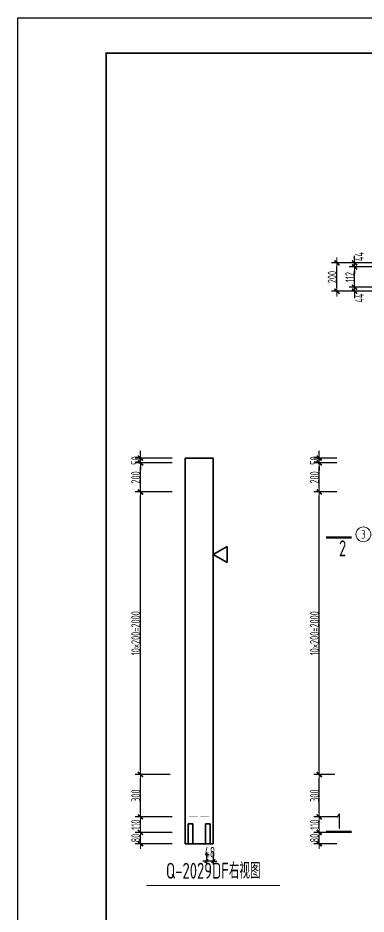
# Model space of a CAD drawing. Extents: x -85320 to 1679916, y -1321939 to 627.
# Drawn here: x 1201740 to 1211594, y -1170247 to -1144872 of the extents above; entities that cross this region are included whole.
import ezdxf
from ezdxf.enums import TextEntityAlignment as Align

# ---------------------------------------------------------------- set-up
doc = ezdxf.new("R2010")
doc.units = 0
doc.header["$LTSCALE"] = 1000
for name, color, linetype in [('BORDER', 7, 'Continuous'), ('图名', 85, 'Continuous'), ('手孔标注', 3, 'Continuous'), ('打印线框', 7, 'Continuous'), ('拉模', 7, 'Continuous'), ('砼墙', 3, 'Continuous')]:
    doc.layers.add(name, color=color, linetype=linetype)
for name, color, linetype, lineweight in [('直线', 7, 'Continuous', 18), ('预制墙图名', 7, 'Continuous', 18), ('预制墙墙身水平筋', 130, 'Continuous', 18), ('预制墙墙身纵向受力筋', 1, 'Continuous', 18), ('预制墙详图标注', 3, 'Continuous', 18), ('预制墙详图轮廓', 3, 'Continuous', 35)]:
    doc.layers.add(name, color=color, linetype=linetype, lineweight=lineweight)
doc.styles.add('TSSD_Dimension', font='tssdeng.shx', dxfattribs={"width": 0.7, "bigfont": 'hztxt.shx'})
doc.styles.add('样式 1', font='yjkeng.shx', dxfattribs={"width": 0.7, "bigfont": 'yjkchn.shx'})
doc.styles.add('样式 2', font='yjkeng.shx', dxfattribs={"width": 0.7, "bigfont": 'yjkchn.shx'})
doc.dimstyles.new('标注', dxfattribs={"dimtxt": 300, "dimasz": 100, "dimexe": 100, "dimexo": 250, "dimgap": 100, "dimtad": 1, "dimdec": 0, "dimlfac": 0.25, "dimzin": 0, "dimdsep": 46, "dimtxsty": 'TSSD_Dimension', "dimblk": 'ARCHTICK', "dimcen": 0, "dimdle": 100, "dimclrt": 7, "dimadec": 0, "dimazin": 0, "dimtfac": 1, "dimtdec": 0, "dimtix": 1, "dimtmove": 2, "dimatfit": 3, "dimfxl": 1, "dimtolj": 1, "dimtzin": 0, "dimarcsym": 0})
doc.dimstyles.new('盈建科结构', dxfattribs={"dimscale": 100, "dimtxt": 2.5, "dimasz": 1, "dimexe": 1.5, "dimexo": 0.625, "dimgap": 0.1, "dimtad": 1, "dimdec": 0, "dimrnd": 1, "dimzin": 0, "dimdsep": 46, "dimtxsty": '样式 1', "dimblk": '_yjkbk', "dimblk1": 'ARCHTICK', "dimblk2": 'ARCHTICK', "dimcen": 0.09, "dimadec": 0, "dimazin": 0, "dimtfac": 1, "dimtdec": 4, "dimtix": 1, "dimtmove": 2, "dimatfit": 3, "dimfxl": 1, "dimtolj": 1, "dimtzin": 0, "dimarcsym": 0})

# ---------------------------------------------------------------- blocks, each defined once
blk = doc.blocks.new('_yjkbk')
blk.add_line((-1, 0), (1.5, 0))
blk.add_lwpolyline([(-0.7, -0.7, 0.5, 0.5, 0), (0.7, 0.7, 0.5, 0.5, 0)], format="xyseb")
blk = doc.blocks.new('*D4650')
at = {"layer": 'Defpoints', "color": 0, "transparency": 16777216}
for p in [(1210269, -1167934), (1210769, -1167934), (1210769, -1168254)]:
    blk.add_point(p, dxfattribs=at)
at = {"layer": '预制墙详图标注', "color": 0, "lineweight": -2, "transparency": 16777216}
for p, q in [((1210769, -1167934), (1210119, -1167934)), ((1210769, -1168254), (1210119, -1168254)), ((1210269, -1168154), (1210269, -1168034))]:
    blk.add_line(p, q, dxfattribs=at)
at = {"layer": '预制墙详图标注', "color": 0, "lineweight": -2, "transparency": 16777216, "xscale": 100, "yscale": 100, "zscale": 100}
for p, rotation in [((1210269, -1167934), 90), ((1210269, -1168254), 270)]:
    blk.add_blockref('_yjkbk', p, dxfattribs=dict(at, rotation=rotation))
at = {"layer": '预制墙详图标注', "color": 0, "transparency": 16777216, "insert": (1210259, -1168094), "char_height": 250, "attachment_point": 8, "rotation": 90, "style": '样式 1'}
blk.add_mtext('\\A1;80', dxfattribs=at)
blk = doc.blocks.new('_ArchTick')
at = {"color": 0, "linetype": 'ByBlock', "const_width": 0.4}
blk.add_lwpolyline([(-0.5, -0.5), (0.5, 0.5)], dxfattribs=at)
blk = doc.blocks.new('*D4651')
at = {"layer": 'Defpoints', "color": 0, "transparency": 16777216}
for p in [(1210269, -1167494), (1210769, -1167494), (1210769, -1167934)]:
    blk.add_point(p, dxfattribs=at)
at = {"layer": '预制墙详图标注', "color": 0, "lineweight": -2, "transparency": 16777216}
for p, q in [((1210769, -1167494), (1210119, -1167494)), ((1210269, -1167834), (1210269, -1167594)), ((1210769, -1167934), (1210119, -1167934))]:
    blk.add_line(p, q, dxfattribs=at)
at = {"layer": '预制墙详图标注', "color": 0, "lineweight": -2, "transparency": 16777216, "xscale": 100, "yscale": 100, "zscale": 100}
for p, rotation in [((1210269, -1167494), 90), ((1210269, -1167934), 270)]:
    blk.add_blockref('_yjkbk', p, dxfattribs=dict(at, rotation=rotation))
at = {"layer": '预制墙详图标注', "color": 0, "transparency": 16777216, "insert": (1210259, -1167714), "char_height": 250, "attachment_point": 8, "rotation": 90, "style": '样式 1'}
blk.add_mtext('\\A1;110', dxfattribs=at)
blk = doc.blocks.new('*D4652')
at = {"layer": 'Defpoints', "color": 0, "transparency": 16777216}
for p in [(1210269, -1166294), (1210769, -1166294), (1210769, -1167494)]:
    blk.add_point(p, dxfattribs=at)
at = {"layer": '预制墙详图标注', "color": 0, "lineweight": -2, "transparency": 16777216}
for p, q in [((1210706, -1166294), (1210119, -1166294)), ((1210269, -1167394), (1210269, -1166394)), ((1210706, -1167494), (1210119, -1167494))]:
    blk.add_line(p, q, dxfattribs=at)
at = {"layer": '预制墙详图标注', "color": 0, "lineweight": -2, "transparency": 16777216, "xscale": 100, "yscale": 100, "zscale": 100}
for p, rotation in [((1210269, -1166294), 90), ((1210269, -1167494), 270)]:
    blk.add_blockref('_yjkbk', p, dxfattribs=dict(at, rotation=rotation))
at = {"layer": '预制墙详图标注', "color": 0, "transparency": 16777216, "insert": (1210259, -1166894), "char_height": 250, "attachment_point": 8, "rotation": 90, "style": '样式 1'}
blk.add_mtext('\\A1;300', dxfattribs=at)
blk = doc.blocks.new('*D4653')
at = {"layer": 'Defpoints', "color": 0, "transparency": 16777216}
for p in [(1210269, -1158294), (1210769, -1158294), (1210769, -1166294)]:
    blk.add_point(p, dxfattribs=at)
at = {"layer": '预制墙详图标注', "color": 0, "lineweight": -2, "transparency": 16777216}
for p, q in [((1210706, -1158294), (1210119, -1158294)), ((1210269, -1166194), (1210269, -1158394)), ((1210706, -1166294), (1210119, -1166294))]:
    blk.add_line(p, q, dxfattribs=at)
at = {"layer": '预制墙详图标注', "color": 0, "lineweight": -2, "transparency": 16777216, "xscale": 100, "yscale": 100, "zscale": 100}
for p, rotation in [((1210269, -1158294), 90), ((1210269, -1166294), 270)]:
    blk.add_blockref('_yjkbk', p, dxfattribs=dict(at, rotation=rotation))
at = {"layer": '预制墙详图标注', "color": 0, "transparency": 16777216, "insert": (1210259, -1162294), "char_height": 250, "attachment_point": 8, "rotation": 90, "style": '样式 1'}
blk.add_mtext('\\A1;10×200=2000', dxfattribs=at)
blk = doc.blocks.new('*D4665')
at = {"layer": 'Defpoints', "color": 0, "transparency": 16777216}
for p in [(1205208, -1167934), (1206108, -1167934), (1206108, -1168254)]:
    blk.add_point(p, dxfattribs=at)
at = {"layer": '预制墙详图标注', "color": 0, "lineweight": -2, "transparency": 16777216}
for p, q in [((1206108, -1167934), (1205058, -1167934)), ((1206108, -1168254), (1205058, -1168254)), ((1205208, -1168154), (1205208, -1168034))]:
    blk.add_line(p, q, dxfattribs=at)
at = {"layer": '预制墙详图标注', "color": 0, "lineweight": -2, "transparency": 16777216, "xscale": 100, "yscale": 100, "zscale": 100}
for p, rotation in [((1205208, -1167934), 90), ((1205208, -1168254), 270)]:
    blk.add_blockref('_yjkbk', p, dxfattribs=dict(at, rotation=rotation))
at = {"layer": '预制墙详图标注', "color": 0, "transparency": 16777216, "insert": (1205198, -1168094), "char_height": 250, "attachment_point": 8, "rotation": 90, "style": '样式 1'}
blk.add_mtext('\\A1;80', dxfattribs=at)
blk = doc.blocks.new('*D4666')
at = {"layer": 'Defpoints', "color": 0, "transparency": 16777216}
for p in [(1205208, -1167494), (1206108, -1167494), (1206108, -1167934)]:
    blk.add_point(p, dxfattribs=at)
at = {"layer": '预制墙详图标注', "color": 0, "lineweight": -2, "transparency": 16777216}
for p, q in [((1206108, -1167494), (1205058, -1167494)), ((1205208, -1167834), (1205208, -1167594)), ((1206108, -1167934), (1205058, -1167934))]:
    blk.add_line(p, q, dxfattribs=at)
at = {"layer": '预制墙详图标注', "color": 0, "lineweight": -2, "transparency": 16777216, "xscale": 100, "yscale": 100, "zscale": 100}
for p, rotation in [((1205208, -1167494), 90), ((1205208, -1167934), 270)]:
    blk.add_blockref('_yjkbk', p, dxfattribs=dict(at, rotation=rotation))
at = {"layer": '预制墙详图标注', "color": 0, "transparency": 16777216, "insert": (1205198, -1167714), "char_height": 250, "attachment_point": 8, "rotation": 90, "style": '样式 1'}
blk.add_mtext('\\A1;110', dxfattribs=at)
blk = doc.blocks.new('*D4667')
at = {"layer": 'Defpoints', "color": 0, "transparency": 16777216}
for p in [(1205208, -1166294), (1206108, -1166294), (1206108, -1167494)]:
    blk.add_point(p, dxfattribs=at)
at = {"layer": '预制墙详图标注', "color": 0, "lineweight": -2, "transparency": 16777216}
for p, q in [((1206045, -1166294), (1205058, -1166294)), ((1205208, -1167394), (1205208, -1166394)), ((1206045, -1167494), (1205058, -1167494))]:
    blk.add_line(p, q, dxfattribs=at)
at = {"layer": '预制墙详图标注', "color": 0, "lineweight": -2, "transparency": 16777216, "xscale": 100, "yscale": 100, "zscale": 100}
for p, rotation in [((1205208, -1166294), 90), ((1205208, -1167494), 270)]:
    blk.add_blockref('_yjkbk', p, dxfattribs=dict(at, rotation=rotation))
at = {"layer": '预制墙详图标注', "color": 0, "transparency": 16777216, "insert": (1205198, -1166894), "char_height": 250, "attachment_point": 8, "rotation": 90, "style": '样式 1'}
blk.add_mtext('\\A1;300', dxfattribs=at)
blk = doc.blocks.new('*D4668')
at = {"layer": 'Defpoints', "color": 0, "transparency": 16777216}
for p in [(1205208, -1158294), (1206108, -1158294), (1206108, -1166294)]:
    blk.add_point(p, dxfattribs=at)
at = {"layer": '预制墙详图标注', "color": 0, "lineweight": -2, "transparency": 16777216}
for p, q in [((1206045, -1158294), (1205058, -1158294)), ((1205208, -1166194), (1205208, -1158394)), ((1206045, -1166294), (1205058, -1166294))]:
    blk.add_line(p, q, dxfattribs=at)
at = {"layer": '预制墙详图标注', "color": 0, "lineweight": -2, "transparency": 16777216, "xscale": 100, "yscale": 100, "zscale": 100}
for p, rotation in [((1205208, -1158294), 90), ((1205208, -1166294), 270)]:
    blk.add_blockref('_yjkbk', p, dxfattribs=dict(at, rotation=rotation))
at = {"layer": '预制墙详图标注', "color": 0, "transparency": 16777216, "insert": (1205198, -1162294), "char_height": 250, "attachment_point": 8, "rotation": 90, "style": '样式 1'}
blk.add_mtext('\\A1;10×200=2000', dxfattribs=at)
blk = doc.blocks.new('*D4683')
at = {"layer": 'Defpoints', "color": 0, "transparency": 16777216}
for p in [(1207077, -1168254), (1207269, -1168254), (1207077, -1168747)]:
    blk.add_point(p, dxfattribs=at)
at = {"layer": '手孔标注', "color": 0, "lineweight": -2, "transparency": 16777216}
for p, q in [((1207077, -1168504), (1207077, -1168847)), ((1207269, -1168504), (1207269, -1168847)), ((1207077, -1168747), (1206977, -1168747)), ((1207269, -1168747), (1207077, -1168747)), ((1207269, -1168747), (1207369, -1168747))]:
    blk.add_line(p, q, dxfattribs=at)
at = {"layer": '手孔标注', "color": 0, "lineweight": -2, "transparency": 16777216, "xscale": 100, "yscale": 100, "zscale": 100}
blk.add_blockref('_ArchTick', (1207077, -1168747), dxfattribs=at)
at = {"layer": '手孔标注', "color": 0, "lineweight": -2, "transparency": 16777216, "xscale": 100, "yscale": 100, "zscale": 100, "rotation": 180}
blk.add_blockref('_ArchTick', (1207269, -1168747), dxfattribs=at)
at = {"layer": '手孔标注', "color": 7, "lineweight": 0, "transparency": 16777216, "insert": (1207173, -1168497), "char_height": 300, "attachment_point": 5, "style": 'TSSD_Dimension'}
blk.add_mtext('\\A1;48', dxfattribs=at)
blk = doc.blocks.new('*D4684')
at = {"layer": 'Defpoints', "color": 0, "transparency": 16777216}
for p in [(1211269, -1152497), (1211769, -1152497), (1211769, -1152609)]:
    blk.add_point(p, dxfattribs=at)
at = {"layer": '预制墙详图标注', "color": 0, "lineweight": -2, "transparency": 16777216}
for p, q in [((1211769, -1152497), (1211119, -1152497)), ((1211269, -1152397), (1211269, -1152297)), ((1211269, -1152609), (1211269, -1152497)), ((1211769, -1152609), (1211119, -1152609)), ((1211269, -1152709), (1211269, -1152809))]:
    blk.add_line(p, q, dxfattribs=at)
at = {"layer": '预制墙详图标注', "color": 0, "lineweight": -2, "transparency": 16777216, "xscale": 100, "yscale": 100, "zscale": 100}
for p, rotation in [((1211269, -1152497), 270), ((1211269, -1152609), 90)]:
    blk.add_blockref('_yjkbk', p, dxfattribs=dict(at, rotation=rotation))
at = {"layer": '预制墙详图标注', "color": 0, "transparency": 16777216, "insert": (1211525, -1152802), "char_height": 250, "attachment_point": 8, "rotation": 90, "style": '样式 1'}
blk.add_mtext('\\A1;44', dxfattribs=at)
blk = doc.blocks.new('*D4685')
at = {"layer": 'Defpoints', "color": 0, "transparency": 16777216}
for p in [(1211269, -1151921), (1211769, -1151921), (1211769, -1152497)]:
    blk.add_point(p, dxfattribs=at)
at = {"layer": '预制墙详图标注', "color": 0, "lineweight": -2, "transparency": 16777216}
for p, q in [((1211769, -1151921), (1211119, -1151921)), ((1211269, -1152397), (1211269, -1152021)), ((1211769, -1152497), (1211119, -1152497))]:
    blk.add_line(p, q, dxfattribs=at)
at = {"layer": '预制墙详图标注', "color": 0, "lineweight": -2, "transparency": 16777216, "xscale": 100, "yscale": 100, "zscale": 100}
for p, rotation in [((1211269, -1151921), 90), ((1211269, -1152497), 270)]:
    blk.add_blockref('_yjkbk', p, dxfattribs=dict(at, rotation=rotation))
at = {"layer": '预制墙详图标注', "color": 0, "transparency": 16777216, "insert": (1211259, -1152209), "char_height": 250, "attachment_point": 8, "rotation": 90, "style": '样式 1'}
blk.add_mtext('\\A1;112', dxfattribs=at)
blk = doc.blocks.new('*D4686')
at = {"layer": 'Defpoints', "color": 0, "transparency": 16777216}
for p in [(1211269, -1151809), (1211769, -1151809), (1211769, -1151921)]:
    blk.add_point(p, dxfattribs=at)
at = {"layer": '预制墙详图标注', "color": 0, "lineweight": -2, "transparency": 16777216}
for p, q in [((1211269, -1151709), (1211269, -1151609)), ((1211769, -1151809), (1211119, -1151809)), ((1211769, -1151921), (1211119, -1151921)), ((1211269, -1151921), (1211269, -1151809)), ((1211269, -1152021), (1211269, -1152121))]:
    blk.add_line(p, q, dxfattribs=at)
at = {"layer": '预制墙详图标注', "color": 0, "lineweight": -2, "transparency": 16777216, "xscale": 100, "yscale": 100, "zscale": 100}
for p, rotation in [((1211269, -1151809), 270), ((1211269, -1151921), 90)]:
    blk.add_blockref('_yjkbk', p, dxfattribs=dict(at, rotation=rotation))
at = {"layer": '预制墙详图标注', "color": 0, "transparency": 16777216, "insert": (1211529, -1151630), "char_height": 250, "attachment_point": 8, "rotation": 90, "style": '样式 1'}
blk.add_mtext('\\A1;44', dxfattribs=at)
blk = doc.blocks.new('*D4687')
at = {"layer": 'Defpoints', "color": 0, "transparency": 16777216}
for p in [(1210769, -1151809), (1211269, -1151809), (1211269, -1152609)]:
    blk.add_point(p, dxfattribs=at)
at = {"layer": '预制墙详图标注', "color": 0, "lineweight": -2, "transparency": 16777216}
for p, q in [((1211206, -1151809), (1210619, -1151809)), ((1210769, -1152509), (1210769, -1151909)), ((1211206, -1152609), (1210619, -1152609))]:
    blk.add_line(p, q, dxfattribs=at)
at = {"layer": '预制墙详图标注', "color": 0, "lineweight": -2, "transparency": 16777216, "xscale": 100, "yscale": 100, "zscale": 100}
for p, rotation in [((1210769, -1151809), 90), ((1210769, -1152609), 270)]:
    blk.add_blockref('_yjkbk', p, dxfattribs=dict(at, rotation=rotation))
at = {"layer": '预制墙详图标注', "color": 0, "transparency": 16777216, "insert": (1210759, -1152209), "char_height": 250, "attachment_point": 8, "rotation": 90, "style": '样式 1'}
blk.add_mtext('\\A1;200', dxfattribs=at)
blk = doc.blocks.new('*D4698')
at = {"layer": 'Defpoints', "color": 0, "transparency": 16777216}
for p in [(1210269, -1157474), (1210769, -1157474), (1210769, -1158294)]:
    blk.add_point(p, dxfattribs=at)
at = {"layer": '预制墙详图标注', "color": 0, "lineweight": -2, "transparency": 16777216}
for p, q in [((1210769, -1157474), (1210119, -1157474)), ((1210269, -1158194), (1210269, -1157574)), ((1210769, -1158294), (1210119, -1158294))]:
    blk.add_line(p, q, dxfattribs=at)
at = {"layer": '预制墙详图标注', "color": 0, "lineweight": -2, "transparency": 16777216, "xscale": 100, "yscale": 100, "zscale": 100}
for p, rotation in [((1210269, -1157474), 90), ((1210269, -1158294), 270)]:
    blk.add_blockref('_yjkbk', p, dxfattribs=dict(at, rotation=rotation))
at = {"layer": '预制墙详图标注', "color": 0, "transparency": 16777216, "insert": (1210259, -1157884), "char_height": 250, "attachment_point": 8, "rotation": 90, "style": '样式 1'}
blk.add_mtext('\\A1;200', dxfattribs=at)
blk = doc.blocks.new('*D4699')
at = {"layer": 'Defpoints', "color": 0, "transparency": 16777216}
for p in [(1210269, -1157334), (1210769, -1157334), (1210769, -1157474)]:
    blk.add_point(p, dxfattribs=at)
at = {"layer": '预制墙详图标注', "color": 0, "lineweight": -2, "transparency": 16777216}
for p, q in [((1210769, -1157334), (1210119, -1157334)), ((1210269, -1157234), (1210269, -1157134)), ((1210269, -1157474), (1210269, -1157334)), ((1210769, -1157474), (1210119, -1157474)), ((1210269, -1157574), (1210269, -1157674))]:
    blk.add_line(p, q, dxfattribs=at)
at = {"layer": '预制墙详图标注', "color": 0, "lineweight": -2, "transparency": 16777216, "xscale": 100, "yscale": 100, "zscale": 100}
for p, rotation in [((1210269, -1157334), 270), ((1210269, -1157474), 90)]:
    blk.add_blockref('_yjkbk', p, dxfattribs=dict(at, rotation=rotation))
at = {"layer": '预制墙详图标注', "color": 0, "transparency": 16777216, "insert": (1210259, -1157404), "char_height": 250, "attachment_point": 8, "rotation": 90, "style": '样式 1'}
blk.add_mtext('\\A1;50', dxfattribs=at)
blk = doc.blocks.new('*D4700')
at = {"layer": 'Defpoints', "color": 0, "transparency": 16777216}
for p in [(1205208, -1157474), (1206108, -1157474), (1206108, -1158294)]:
    blk.add_point(p, dxfattribs=at)
at = {"layer": '预制墙详图标注', "color": 0, "lineweight": -2, "transparency": 16777216}
for p, q in [((1206108, -1157474), (1205058, -1157474)), ((1205208, -1158194), (1205208, -1157574)), ((1206108, -1158294), (1205058, -1158294))]:
    blk.add_line(p, q, dxfattribs=at)
at = {"layer": '预制墙详图标注', "color": 0, "lineweight": -2, "transparency": 16777216, "xscale": 100, "yscale": 100, "zscale": 100}
for p, rotation in [((1205208, -1157474), 90), ((1205208, -1158294), 270)]:
    blk.add_blockref('_yjkbk', p, dxfattribs=dict(at, rotation=rotation))
at = {"layer": '预制墙详图标注', "color": 0, "transparency": 16777216, "insert": (1205198, -1157884), "char_height": 250, "attachment_point": 8, "rotation": 90, "style": '样式 1'}
blk.add_mtext('\\A1;200', dxfattribs=at)
blk = doc.blocks.new('*D4701')
at = {"layer": 'Defpoints', "color": 0, "transparency": 16777216}
for p in [(1205208, -1157334), (1206108, -1157334), (1206108, -1157474)]:
    blk.add_point(p, dxfattribs=at)
at = {"layer": '预制墙详图标注', "color": 0, "lineweight": -2, "transparency": 16777216}
for p, q in [((1206108, -1157334), (1205058, -1157334)), ((1205208, -1157234), (1205208, -1157134)), ((1205208, -1157474), (1205208, -1157334)), ((1206108, -1157474), (1205058, -1157474)), ((1205208, -1157574), (1205208, -1157674))]:
    blk.add_line(p, q, dxfattribs=at)
at = {"layer": '预制墙详图标注', "color": 0, "lineweight": -2, "transparency": 16777216, "xscale": 100, "yscale": 100, "zscale": 100}
for p, rotation in [((1205208, -1157334), 270), ((1205208, -1157474), 90)]:
    blk.add_blockref('_yjkbk', p, dxfattribs=dict(at, rotation=rotation))
at = {"layer": '预制墙详图标注', "color": 0, "transparency": 16777216, "insert": (1205198, -1157404), "char_height": 250, "attachment_point": 8, "rotation": 90, "style": '样式 1'}
blk.add_mtext('\\A1;50', dxfattribs=at)
blk = doc.blocks.new('图框1')
at = {"layer": 'BORDER', "const_width": 50}
blk.add_lwpolyline([(1377779, -823089), (1377779, -783089), (1433679, -783089), (1433679, -823089)], close=True, dxfattribs=at)

msp = doc.modelspace()

# ---------------------------------------------------------------- linework, layer by layer
at = {"layer": '图名', "lineweight": 50}
for p, q in [((1211181.233, -1159584.355), (1210461.233, -1159584.355)), ((1211181.233, -1167922.355), (1210461.233, -1167922.355))]:
    msp.add_line(p, q, dxfattribs=at)
at = {"layer": '打印线框', "color": 1}
msp.add_lwpolyline([(1201739.78, -1186871.678), (1201739.78, -1144871.678), (1261139.78, -1144871.678), (1261139.78, -1186871.678)], close=True, dxfattribs=at)
at = {"layer": '直线', "lineweight": 18}
msp.add_circle((1211518.733, -1159494.078), 210, dxfattribs=at)
at = {"layer": '砼墙', "lineweight": 35}
for p, q in [((1206560.733, -1168254.355), (1206560.733, -1167694.355)), ((1206688.733, -1167694.355), (1206560.733, -1167694.355)), ((1206560.733, -1168254.355), (1206560.733, -1167694.355)), ((1206688.733, -1167694.355), (1206560.733, -1167694.355)), ((1206560.733, -1168254.355), (1206560.733, -1167694.355)), ((1206688.733, -1167694.355), (1206560.733, -1167694.355)), ((1206560.733, -1168254.355), (1206560.733, -1167694.355)), ((1206688.733, -1167694.355), (1206560.733, -1167694.355)), ((1206560.733, -1168254.355), (1206560.733, -1167694.355)), ((1206688.733, -1167694.355), (1206560.733, -1167694.355)), ((1206688.733, -1168254.355), (1206688.733, -1167694.355)), ((1206688.733, -1168254.355), (1206688.733, -1167694.355)), ((1206688.733, -1168254.355), (1206688.733, -1167694.355)), ((1206688.733, -1168254.355), (1206688.733, -1167694.355)), ((1206688.733, -1168254.355), (1206688.733, -1167694.355)), ((1207048.733, -1168254.355), (1207048.733, -1167694.355)), ((1207176.733, -1167694.355), (1207048.733, -1167694.355)), ((1207048.733, -1168254.355), (1207048.733, -1167694.355)), ((1207176.733, -1167694.355), (1207048.733, -1167694.355)), ((1207048.733, -1168254.355), (1207048.733, -1167694.355)), ((1207176.733, -1167694.355), (1207048.733, -1167694.355)), ((1207048.733, -1168254.355), (1207048.733, -1167694.355)), ((1207176.733, -1167694.355), (1207048.733, -1167694.355)), ((1207176.733, -1168254.355), (1207176.733, -1167694.355)), ((1207176.733, -1168254.355), (1207176.733, -1167694.355)), ((1207176.733, -1168254.355), (1207176.733, -1167694.355)), ((1207176.733, -1168254.355), (1207176.733, -1167694.355))]:
    msp.add_line(p, q, dxfattribs=at)
at = {"layer": '预制墙图名', "lineweight": 18}
msp.add_line((1209156.812, -1169442.27), (1205380.655, -1169442.27), dxfattribs=at)
at = {"layer": '预制墙墙身水平筋', "lineweight": 18, "const_width": 0.18}
for points in [[(1206830.45, -1157454.355), (1206580.733, -1157454.355), (1206580.733, -1157494.355), (1206830.45, -1157494.355), (1206830.45, -1157454.355), (1206580.733, -1157454.355), (1206580.733, -1157494.355), (1206830.45, -1157494.355)], [(1206907.017, -1157494.355), (1207156.733, -1157494.355), (1207156.733, -1157454.355), (1206907.017, -1157454.355), (1206907.017, -1157494.355), (1207156.733, -1157494.355), (1207156.733, -1157454.355), (1206907.017, -1157454.355)], [(1206830.45, -1158274.355), (1206580.733, -1158274.355), (1206580.733, -1158314.355), (1206830.45, -1158314.355), (1206830.45, -1158274.355), (1206580.733, -1158274.355), (1206580.733, -1158314.355), (1206830.45, -1158314.355)], [(1206907.017, -1158314.355), (1207156.733, -1158314.355), (1207156.733, -1158274.355), (1206907.017, -1158274.355), (1206907.017, -1158314.355), (1207156.733, -1158314.355), (1207156.733, -1158274.355), (1206907.017, -1158274.355)], [(1206830.45, -1159074.355), (1206580.733, -1159074.355), (1206580.733, -1159114.355), (1206830.45, -1159114.355), (1206830.45, -1159074.355), (1206580.733, -1159074.355), (1206580.733, -1159114.355), (1206830.45, -1159114.355)], [(1206907.017, -1159114.355), (1207156.733, -1159114.355), (1207156.733, -1159074.355), (1206907.017, -1159074.355), (1206907.017, -1159114.355), (1207156.733, -1159114.355), (1207156.733, -1159074.355), (1206907.017, -1159074.355)], [(1206830.45, -1159874.355), (1206580.733, -1159874.355), (1206580.733, -1159914.355), (1206830.45, -1159914.355), (1206830.45, -1159874.355), (1206580.733, -1159874.355), (1206580.733, -1159914.355), (1206830.45, -1159914.355)], [(1206907.017, -1159914.355), (1207156.733, -1159914.355), (1207156.733, -1159874.355), (1206907.017, -1159874.355), (1206907.017, -1159914.355), (1207156.733, -1159914.355), (1207156.733, -1159874.355), (1206907.017, -1159874.355)], [(1206830.45, -1160674.355), (1206580.733, -1160674.355), (1206580.733, -1160714.355), (1206830.45, -1160714.355), (1206830.45, -1160674.355), (1206580.733, -1160674.355), (1206580.733, -1160714.355), (1206830.45, -1160714.355)], [(1206907.017, -1160714.355), (1207156.733, -1160714.355), (1207156.733, -1160674.355), (1206907.017, -1160674.355), (1206907.017, -1160714.355), (1207156.733, -1160714.355), (1207156.733, -1160674.355), (1206907.017, -1160674.355)], [(1206830.45, -1161474.355), (1206580.733, -1161474.355), (1206580.733, -1161514.355), (1206830.45, -1161514.355), (1206830.45, -1161474.355), (1206580.733, -1161474.355), (1206580.733, -1161514.355), (1206830.45, -1161514.355)], [(1206907.017, -1161514.355), (1207156.733, -1161514.355), (1207156.733, -1161474.355), (1206907.017, -1161474.355), (1206907.017, -1161514.355), (1207156.733, -1161514.355), (1207156.733, -1161474.355), (1206907.017, -1161474.355)], [(1206830.45, -1162274.355), (1206580.733, -1162274.355), (1206580.733, -1162314.355), (1206830.45, -1162314.355), (1206830.45, -1162274.355), (1206580.733, -1162274.355), (1206580.733, -1162314.355), (1206830.45, -1162314.355)], [(1206907.017, -1162314.355), (1207156.733, -1162314.355), (1207156.733, -1162274.355), (1206907.017, -1162274.355), (1206907.017, -1162314.355), (1207156.733, -1162314.355), (1207156.733, -1162274.355), (1206907.017, -1162274.355)], [(1206830.45, -1163074.355), (1206580.733, -1163074.355), (1206580.733, -1163114.355), (1206830.45, -1163114.355), (1206830.45, -1163074.355), (1206580.733, -1163074.355), (1206580.733, -1163114.355), (1206830.45, -1163114.355)], [(1206907.017, -1163114.355), (1207156.733, -1163114.355), (1207156.733, -1163074.355), (1206907.017, -1163074.355), (1206907.017, -1163114.355), (1207156.733, -1163114.355), (1207156.733, -1163074.355), (1206907.017, -1163074.355)], [(1206830.45, -1163874.355), (1206580.733, -1163874.355), (1206580.733, -1163914.355), (1206830.45, -1163914.355), (1206830.45, -1163874.355), (1206580.733, -1163874.355), (1206580.733, -1163914.355), (1206830.45, -1163914.355)], [(1206907.017, -1163914.355), (1207156.733, -1163914.355), (1207156.733, -1163874.355), (1206907.017, -1163874.355), (1206907.017, -1163914.355), (1207156.733, -1163914.355), (1207156.733, -1163874.355), (1206907.017, -1163874.355)], [(1206830.45, -1164674.355), (1206580.733, -1164674.355), (1206580.733, -1164714.355), (1206830.45, -1164714.355), (1206830.45, -1164674.355), (1206580.733, -1164674.355), (1206580.733, -1164714.355), (1206830.45, -1164714.355)], [(1206907.017, -1164714.355), (1207156.733, -1164714.355), (1207156.733, -1164674.355), (1206907.017, -1164674.355), (1206907.017, -1164714.355), (1207156.733, -1164714.355), (1207156.733, -1164674.355), (1206907.017, -1164674.355)], [(1206830.45, -1165474.355), (1206580.733, -1165474.355), (1206580.733, -1165514.355), (1206830.45, -1165514.355), (1206830.45, -1165474.355), (1206580.733, -1165474.355), (1206580.733, -1165514.355), (1206830.45, -1165514.355)], [(1206907.017, -1165514.355), (1207156.733, -1165514.355), (1207156.733, -1165474.355), (1206907.017, -1165474.355), (1206907.017, -1165514.355), (1207156.733, -1165514.355), (1207156.733, -1165474.355), (1206907.017, -1165474.355)], [(1206830.45, -1166274.355), (1206580.733, -1166274.355), (1206580.733, -1166314.355), (1206830.45, -1166314.355), (1206830.45, -1166274.355), (1206580.733, -1166274.355), (1206580.733, -1166314.355), (1206830.45, -1166314.355)], [(1206907.017, -1166314.355), (1207156.733, -1166314.355), (1207156.733, -1166274.355), (1206907.017, -1166274.355), (1206907.017, -1166314.355), (1207156.733, -1166314.355), (1207156.733, -1166274.355), (1206907.017, -1166274.355)], [(1206830.45, -1166674.355), (1206580.733, -1166674.355), (1206580.733, -1166714.355), (1206830.45, -1166714.355), (1206830.45, -1166674.355), (1206580.733, -1166674.355), (1206580.733, -1166714.355), (1206830.45, -1166714.355)], [(1206907.017, -1166714.355), (1207156.733, -1166714.355), (1207156.733, -1166674.355), (1206907.017, -1166674.355), (1206907.017, -1166714.355), (1207156.733, -1166714.355), (1207156.733, -1166674.355), (1206907.017, -1166674.355)], [(1206830.45, -1167074.355), (1206580.733, -1167074.355), (1206580.733, -1167114.355), (1206830.45, -1167114.355), (1206830.45, -1167074.355), (1206580.733, -1167074.355), (1206580.733, -1167114.355), (1206830.45, -1167114.355)], [(1206907.017, -1167114.355), (1207156.733, -1167114.355), (1207156.733, -1167074.355), (1206907.017, -1167074.355), (1206907.017, -1167114.355), (1207156.733, -1167114.355), (1207156.733, -1167074.355), (1206907.017, -1167074.355)], [(1206830.45, -1167474.355), (1206580.733, -1167474.355), (1206580.733, -1167514.355), (1206830.45, -1167514.355), (1206830.45, -1167474.355), (1206580.733, -1167474.355), (1206580.733, -1167514.355), (1206830.45, -1167514.355)], [(1206907.017, -1167514.355), (1207156.733, -1167514.355), (1207156.733, -1167474.355), (1206907.017, -1167474.355), (1206907.017, -1167514.355), (1207156.733, -1167514.355), (1207156.733, -1167474.355), (1206907.017, -1167474.355)], [(1206794.45, -1167914.355), (1206544.733, -1167914.355), (1206544.733, -1167954.355), (1206794.45, -1167954.355), (1206794.45, -1167914.355), (1206544.733, -1167914.355), (1206544.733, -1167954.355), (1206794.45, -1167954.355)], [(1206943.017, -1167954.355), (1207192.733, -1167954.355), (1207192.733, -1167914.355), (1206943.017, -1167914.355), (1206943.017, -1167954.355), (1207192.733, -1167954.355), (1207192.733, -1167914.355), (1206943.017, -1167914.355)]]:
    msp.add_lwpolyline(points, close=True, dxfattribs=at)
at = {"layer": '预制墙墙身纵向受力筋', "lineweight": 18, "const_width": 0.18}
for points in [[(1206656.733, -1167770.355), (1206656.733, -1156270.355), (1206592.733, -1156270.355), (1206592.733, -1167770.355)], [(1207144.733, -1167770.355), (1207144.733, -1156270.355), (1207080.733, -1156270.355), (1207080.733, -1167770.355)]]:
    msp.add_lwpolyline(points, close=True, dxfattribs=at)
at = {"layer": '预制墙详图标注', "lineweight": 35}
for p, q in [((1207268.733, -1160064.355), (1207658.445, -1159839.355)), ((1207658.445, -1159839.355), (1207658.445, -1160289.355)), ((1207268.733, -1160064.355), (1207658.445, -1160289.355))]:
    msp.add_line(p, q, dxfattribs=at)
at = {"layer": '预制墙详图轮廓', "lineweight": 35}
for p, q in [((1207268.733, -1157334.355), (1206468.733, -1157334.355)), ((1206468.733, -1168254.355), (1206468.733, -1157334.355)), ((1207268.733, -1168254.355), (1207268.733, -1157334.355)), ((1207268.733, -1168254.355), (1206468.733, -1168254.355))]:
    msp.add_line(p, q, dxfattribs=at)

# ---------------------------------------------------------------- block references
at = {"layer": '拉模', "color": 3}
msp.add_blockref('图框1', (-173539.168, -362782.984), dxfattribs=at)

# ---------------------------------------------------------------- texts
at = {"layer": '图名', "linetype": 'Continuous', "style": '样式 2', "width": 0.7}
for s, p in [('2', (1211031.233, -1160115.355)), ('1', (1210896.233, -1167841.355))]:
    msp.add_text(s, height=450, dxfattribs=at).set_placement(p, align=Align.RIGHT)
at = {"layer": '直线', "linetype": 'Continuous', "style": '样式 1', "width": 0.7}
msp.add_text('3', height=250, dxfattribs=at).set_placement((1211518.733, -1159494.078), align=Align.MIDDLE_CENTER)
at = {"layer": '预制墙图名', "linetype": 'Continuous', "style": '样式 2', "width": 0.7}
msp.add_text('Q-2029DF右视图', height=450, dxfattribs=at).set_placement((1207268.733, -1169379.355), align=Align.BOTTOM_CENTER)

# ---------------------------------------------------------------- dimensions: what is measured, and where the dimension line sits
at = {"layer": '手孔标注', "color": 3, "lineweight": 0}
dim = msp.add_linear_dim(base=(1207076.733, -1168746.77), p1=(1207268.733, -1168254.356), p2=(1207076.733, -1168254.356), angle=180, dimstyle='标注', dxfattribs=at)
dim.commit()
dim.dimension.update_dxf_attribs({"geometry": '*D4683', "text_midpoint": (1207172.733, -1168496.77)})
at = {"layer": '预制墙详图标注'}
for base, p1, p2, picture, middle in [((1211268.733, -1151809.355), (1211768.733, -1151921.355), (1211768.733, -1151809.355), '*D4686', (1211403.733, -1151630.338)), ((1211268.733, -1152497.355), (1211768.733, -1152609.355), (1211768.733, -1152497.355), '*D4684', (1211399.553, -1152801.793))]:
    dim = msp.add_linear_dim(base=base, p1=p1, p2=p2, angle=90, text='44', dimstyle='盈建科结构', override={"dimexo": 0, "dimlfac": 0.25, "dimrnd": 5}, dxfattribs=at)
    dim.commit()
    dim.dimension.update_dxf_attribs({"geometry": picture, "text_midpoint": middle, "dimtype": 161})
for p1, p2, distance, override, picture, middle in [((1211268.733, -1152609.355), (1211268.733, -1151809.355), 500, {"dimscale": 100, "dimtxt": 2.5, "dimasz": 1, "dimexe": 1.5, "dimexo": 0.625, "dimgap": 0.1, "dimtad": 1, "dimlfac": 0.25, "dimrnd": 5, "dimdle": 0, "dimtix": 1, "dimfxlon": 0}, '*D4687', (1210633.733, -1152209.355)), ((1206107.791, -1167934.355), (1206107.791, -1167494.355), 900, {"dimscale": 100, "dimtxt": 2.5, "dimasz": 1, "dimexe": 1.5, "dimexo": 0, "dimgap": 0.1, "dimtad": 1, "dimlfac": 0.25, "dimrnd": 5, "dimdle": 0, "dimfxlon": 0}, '*D4666', (1205072.791, -1167714.355)), ((1210768.733, -1167934.355), (1210768.733, -1167494.355), 500, {"dimscale": 100, "dimtxt": 2.5, "dimasz": 1, "dimexe": 1.5, "dimexo": 0, "dimgap": 0.1, "dimtad": 1, "dimlfac": 0.25, "dimrnd": 5, "dimdle": 0, "dimfxlon": 0}, '*D4651', (1210133.733, -1167714.355)), ((1206107.791, -1168254.355), (1206107.791, -1167934.355), 900, {"dimscale": 100, "dimtxt": 2.5, "dimasz": 1, "dimexe": 1.5, "dimexo": 0, "dimgap": 0.1, "dimtad": 1, "dimlfac": 0.25, "dimrnd": 5, "dimdle": 0, "dimfxlon": 0}, '*D4665', (1205072.791, -1168094.355)), ((1210768.733, -1168254.355), (1210768.733, -1167934.355), 500, {"dimscale": 100, "dimtxt": 2.5, "dimasz": 1, "dimexe": 1.5, "dimexo": 0, "dimgap": 0.1, "dimtad": 1, "dimlfac": 0.25, "dimrnd": 5, "dimdle": 0, "dimfxlon": 0}, '*D4650', (1210133.733, -1168094.355))]:
    dim = msp.add_aligned_dim(p1=p1, p2=p2, distance=distance, dimstyle='盈建科结构', override=override, dxfattribs=at)
    dim.commit()
    dim.dimension.update_dxf_attribs({"geometry": picture, "text_midpoint": middle})
for p1, p2, distance, text, override, picture, middle in [((1211768.733, -1152497.355), (1211768.733, -1151921.355), 500, '112', {"dimscale": 100, "dimtxt": 2.5, "dimasz": 1, "dimexe": 1.5, "dimexo": 0, "dimgap": 0.1, "dimtad": 1, "dimlfac": 0.25, "dimrnd": 5, "dimdle": 0, "dimfxlon": 0}, '*D4685', (1211133.733, -1152209.355)), ((1206107.791, -1157474.355), (1206107.791, -1157334.355), 900, '50', {"dimscale": 100, "dimtxt": 2.5, "dimasz": 1, "dimexe": 1.5, "dimexo": 0, "dimgap": 0.1, "dimtad": 1, "dimlfac": 0.25, "dimrnd": 5, "dimdle": 0, "dimfxlon": 0}, '*D4701', (1205072.791, -1157404.355)), ((1206107.791, -1158294.355), (1206107.791, -1157474.355), 900, '200', {"dimscale": 100, "dimtxt": 2.5, "dimasz": 1, "dimexe": 1.5, "dimexo": 0, "dimgap": 0.1, "dimtad": 1, "dimlfac": 0.25, "dimrnd": 5, "dimdle": 0, "dimfxlon": 0}, '*D4700', (1205072.791, -1157884.355)), ((1210768.733, -1157474.355), (1210768.733, -1157334.355), 500, '50', {"dimscale": 100, "dimtxt": 2.5, "dimasz": 1, "dimexe": 1.5, "dimexo": 0, "dimgap": 0.1, "dimtad": 1, "dimlfac": 0.25, "dimrnd": 5, "dimdle": 0, "dimfxlon": 0}, '*D4699', (1210133.733, -1157404.355)), ((1210768.733, -1158294.355), (1210768.733, -1157474.355), 500, '200', {"dimscale": 100, "dimtxt": 2.5, "dimasz": 1, "dimexe": 1.5, "dimexo": 0, "dimgap": 0.1, "dimtad": 1, "dimlfac": 0.25, "dimrnd": 5, "dimdle": 0, "dimfxlon": 0}, '*D4698', (1210133.733, -1157884.355)), ((1206107.791, -1166294.355), (1206107.791, -1158294.355), 900, '10×200=2000', {"dimscale": 100, "dimtxt": 2.5, "dimasz": 1, "dimexe": 1.5, "dimexo": 0.625, "dimgap": 0.1, "dimtad": 1, "dimlfac": 0.25, "dimrnd": 5, "dimdle": 0, "dimtix": 1, "dimfxlon": 0}, '*D4668', (1205072.791, -1162294.355)), ((1210768.733, -1166294.355), (1210768.733, -1158294.355), 500, '10×200=2000', {"dimscale": 100, "dimtxt": 2.5, "dimasz": 1, "dimexe": 1.5, "dimexo": 0.625, "dimgap": 0.1, "dimtad": 1, "dimlfac": 0.25, "dimrnd": 5, "dimdle": 0, "dimtix": 1, "dimfxlon": 0}, '*D4653', (1210133.733, -1162294.355)), ((1206107.791, -1167494.355), (1206107.791, -1166294.355), 900, '300', {"dimscale": 100, "dimtxt": 2.5, "dimasz": 1, "dimexe": 1.5, "dimexo": 0.625, "dimgap": 0.1, "dimtad": 1, "dimlfac": 0.25, "dimrnd": 5, "dimdle": 0, "dimtix": 1, "dimfxlon": 0}, '*D4667', (1205072.791, -1166894.355)), ((1210768.733, -1167494.355), (1210768.733, -1166294.355), 500, '300', {"dimscale": 100, "dimtxt": 2.5, "dimasz": 1, "dimexe": 1.5, "dimexo": 0.625, "dimgap": 0.1, "dimtad": 1, "dimlfac": 0.25, "dimrnd": 5, "dimdle": 0, "dimtix": 1, "dimfxlon": 0}, '*D4652', (1210133.733, -1166894.355))]:
    dim = msp.add_aligned_dim(p1=p1, p2=p2, distance=distance, text=text, dimstyle='盈建科结构', override=override, dxfattribs=at)
    dim.commit()
    dim.dimension.update_dxf_attribs({"geometry": picture, "text_midpoint": middle})

doc.saveas('drawing.dxf')
